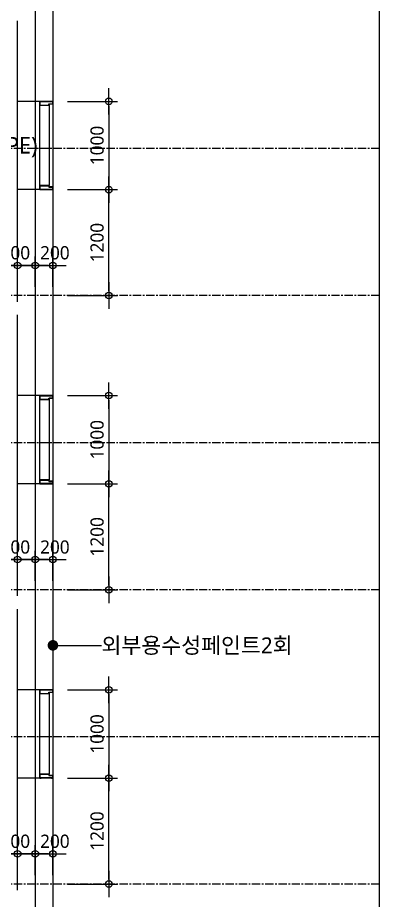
# Model space of a CAD drawing. Header units: millimetres. Extents: x -65167 to 413267, y -17142 to 66587.
# Drawn here: x 276117 to 280217, y 37407 to 47407 of the extents above; entities that cross this region are included whole.
import ezdxf
from ezdxf.enums import TextEntityAlignment as Align

# ---------------------------------------------------------------- set-up
doc = ezdxf.new("R2010")
doc.units = ezdxf.units.MM
doc.header["$LTSCALE"] = 75
doc.header["$MEASUREMENT"] = 0
doc.header["$PDSIZE"] = -10
doc.linetypes.add('CENTER', pattern=[2, 1.25, -0.25, 0.25, -0.25])
doc.layers.get('0').update_dxf_attribs({"linetype": 'CONTINUOUS'})
doc.layers.get('Defpoints').update_dxf_attribs({"color": 171, "linetype": 'CONTINUOUS'})
for name, color, linetype in [('CEN(ST)', 1, 'CENTER'), ('CON', 2, 'CONTINUOUS'), ('DOOR', 4, 'CONTINUOUS'), ('NDIM', 7, 'CONTINUOUS'), ('stair-hand', 252, 'CONTINUOUS'), ('TEXT(MIN)', 7, 'CONTINUOUS'), ('TEXT(노트)', 7, 'CONTINUOUS')]:
    doc.layers.add(name, color=color, linetype=linetype)
doc.styles.add('CGS', font='cgse', dxfattribs={"bigfont": 'cgs'})
doc.styles.add('나눔바른고딕', font='NanumBarunGothic.ttf')
doc.dimstyles.new('NDIM 1200', dxfattribs={"dimscale": 75, "dimtxt": 3, "dimasz": 1, "dimexe": 2, "dimexo": 2, "dimgap": 1, "dimtad": 1, "dimdec": 0, "dimdsep": 46, "dimtxsty": 'CGS', "dimblk": 'DOT0', "dimcen": 1, "dimdle": 8, "dimclrd": 256, "dimclre": 256, "dimclrt": 256, "dimadec": 0, "dimazin": 0, "dimtfac": 1, "dimtdec": 0, "dimtix": 1, "dimtmove": 2, "dimatfit": 3, "dimldrblk": 'DOT0', "dimfxl": 1, "dimtolj": 1, "dimtzin": 0, "dimlwd": -1, "dimlwe": -1, "dimarcsym": 0})

# ---------------------------------------------------------------- blocks, each defined once
blk = doc.blocks.new('A$C547E5452')
at = {"layer": 'DOOR'}
for p, q in [((0, -31.6), (0, -971.6)), ((44, -46.6), (44, -956.6)), ((150, -956.6), (150, -46.6))]:
    blk.add_line(p, q, dxfattribs=at)
for points in [[(150, -1.6), (133.5, -1.6), (133.5, -3.2), (148.4, -3.2), (148.4, -45), (45.6, -45), (45.6, -30), (1.6, -30), (1.6, -3.2), (16.5, -3.2), (16.5, -1.6), (0, -1.6), (0, -31.6), (44, -31.6), (44, -46.6), (150, -46.6)], [(9.5, -3.2), (9.5, -4.8), (140.4, -4.8), (140.4, -3.2)], [(150, -1001.6), (133.5, -1001.6), (133.5, -1000), (148.4, -1000), (148.4, -958.2), (45.6, -958.2), (45.6, -973.2), (1.6, -973.2), (1.6, -1000), (16.5, -1000), (16.5, -1001.6), (0, -1001.6), (0, -971.6), (44, -971.6), (44, -956.6), (150, -956.6)], [(9.5, -1000), (9.5, -998.4), (140.4, -998.4), (140.4, -1000)]]:
    blk.add_lwpolyline(points, close=True, dxfattribs=at)
blk = doc.blocks.new('DOT0')
blk.add_line((-3, 0), (3, 0))
at = {"color": 6}
blk.add_circle((0, 0), 0.75, dxfattribs=at)
blk = doc.blocks.new('*D1130')
at = {"layer": 'Defpoints', "color": 0, "ltscale": 0.4, "transparency": 16777216}
for p in [(276117.1, 37933.5), (274817.1, 37591.7), (276117.1, 37591.7)]:
    blk.add_point(p, dxfattribs=at)
at = {"layer": 'NDIM', "ltscale": 0.4, "transparency": 16777216}
for p, q in [((274817.1, 37691.7), (274817.1, 38033.5)), ((276117.1, 37691.7), (276117.1, 38033.5)), ((274867.1, 37933.5), (276067.1, 37933.5))]:
    blk.add_line(p, q, dxfattribs=at)
at = {"layer": 'NDIM', "ltscale": 0.4, "transparency": 16777216, "xscale": 50, "yscale": 50, "zscale": 50, "rotation": 180}
blk.add_blockref('DOT0', (274817.1, 37933.5), dxfattribs=at)
at = {"layer": 'NDIM', "ltscale": 0.4, "transparency": 16777216, "xscale": 50, "yscale": 50, "zscale": 50}
blk.add_blockref('DOT0', (276117.1, 37933.5), dxfattribs=at)
at = {"layer": 'NDIM', "ltscale": 0.4, "transparency": 16777216, "insert": (275467.1, 38065), "char_height": 150, "attachment_point": 5, "style": '나눔바른고딕'}
blk.add_mtext('\\A1;1300', dxfattribs=at)
blk = doc.blocks.new('*D1126')
at = {"layer": 'Defpoints', "color": 0, "ltscale": 0.4, "transparency": 16777216}
for p in [(276117.1, 37933.5), (276117.1, 37591.7), (276317.1, 37591.7)]:
    blk.add_point(p, dxfattribs=at)
at = {"layer": 'NDIM', "ltscale": 0.4, "transparency": 16777216}
for p, q in [((276117.1, 37691.7), (276117.1, 38033.5)), ((276317.1, 37691.7), (276317.1, 38033.5)), ((276267.1, 37933.5), (276167.1, 37933.5))]:
    blk.add_line(p, q, dxfattribs=at)
at = {"layer": 'NDIM', "ltscale": 0.4, "transparency": 16777216, "xscale": 50, "yscale": 50, "zscale": 50, "rotation": 180}
blk.add_blockref('DOT0', (276117.1, 37933.5), dxfattribs=at)
at = {"layer": 'NDIM', "ltscale": 0.4, "transparency": 16777216, "xscale": 50, "yscale": 50, "zscale": 50}
blk.add_blockref('DOT0', (276317.1, 37933.5), dxfattribs=at)
at = {"layer": 'NDIM', "ltscale": 0.4, "transparency": 16777216, "insert": (276091, 38075.3), "char_height": 150, "attachment_point": 5, "style": '나눔바른고딕'}
blk.add_mtext('\\A1;200', dxfattribs=at)
blk = doc.blocks.new('*D1127')
at = {"layer": 'Defpoints', "color": 0, "ltscale": 0.4, "transparency": 16777216}
for p in [(276517.1, 37933.5), (276317.1, 37591.7), (276517.1, 37591.7)]:
    blk.add_point(p, dxfattribs=at)
at = {"layer": 'NDIM', "ltscale": 0.4, "transparency": 16777216}
for p, q in [((276317.1, 37691.7), (276317.1, 38033.5)), ((276517.1, 37691.7), (276517.1, 38033.5)), ((276367.1, 37933.5), (276467.1, 37933.5))]:
    blk.add_line(p, q, dxfattribs=at)
at = {"layer": 'NDIM', "ltscale": 0.4, "transparency": 16777216, "xscale": 50, "yscale": 50, "zscale": 50, "rotation": 180}
blk.add_blockref('DOT0', (276317.1, 37933.5), dxfattribs=at)
at = {"layer": 'NDIM', "ltscale": 0.4, "transparency": 16777216, "xscale": 50, "yscale": 50, "zscale": 50}
blk.add_blockref('DOT0', (276517.1, 37933.5), dxfattribs=at)
at = {"layer": 'NDIM', "ltscale": 0.4, "transparency": 16777216, "insert": (276539.1, 38075.3), "char_height": 150, "attachment_point": 5, "style": '나눔바른고딕'}
blk.add_mtext('\\A1;200', dxfattribs=at)
blk = doc.blocks.new('*D1137')
at = {"layer": 'Defpoints', "color": 0, "ltscale": 0.4, "transparency": 16777216}
for p in [(276117.1, 41266.8), (274817.1, 40925), (276117.1, 40925)]:
    blk.add_point(p, dxfattribs=at)
at = {"layer": 'NDIM', "ltscale": 0.4, "transparency": 16777216}
for p, q in [((274817.1, 41025), (274817.1, 41366.8)), ((276117.1, 41025), (276117.1, 41366.8)), ((274867.1, 41266.8), (276067.1, 41266.8))]:
    blk.add_line(p, q, dxfattribs=at)
at = {"layer": 'NDIM', "ltscale": 0.4, "transparency": 16777216, "xscale": 50, "yscale": 50, "zscale": 50, "rotation": 180}
blk.add_blockref('DOT0', (274817.1, 41266.8), dxfattribs=at)
at = {"layer": 'NDIM', "ltscale": 0.4, "transparency": 16777216, "xscale": 50, "yscale": 50, "zscale": 50}
blk.add_blockref('DOT0', (276117.1, 41266.8), dxfattribs=at)
at = {"layer": 'NDIM', "ltscale": 0.4, "transparency": 16777216, "insert": (275467.1, 41398.3), "char_height": 150, "attachment_point": 5, "style": '나눔바른고딕'}
blk.add_mtext('\\A1;1300', dxfattribs=at)
blk = doc.blocks.new('*D1133')
at = {"layer": 'Defpoints', "color": 0, "ltscale": 0.4, "transparency": 16777216}
for p in [(276117.1, 41266.8), (276117.1, 40925), (276317.1, 40925)]:
    blk.add_point(p, dxfattribs=at)
at = {"layer": 'NDIM', "ltscale": 0.4, "transparency": 16777216}
for p, q in [((276117.1, 41025), (276117.1, 41366.8)), ((276317.1, 41025), (276317.1, 41366.8)), ((276267.1, 41266.8), (276167.1, 41266.8))]:
    blk.add_line(p, q, dxfattribs=at)
at = {"layer": 'NDIM', "ltscale": 0.4, "transparency": 16777216, "xscale": 50, "yscale": 50, "zscale": 50, "rotation": 180}
blk.add_blockref('DOT0', (276117.1, 41266.8), dxfattribs=at)
at = {"layer": 'NDIM', "ltscale": 0.4, "transparency": 16777216, "xscale": 50, "yscale": 50, "zscale": 50}
blk.add_blockref('DOT0', (276317.1, 41266.8), dxfattribs=at)
at = {"layer": 'NDIM', "ltscale": 0.4, "transparency": 16777216, "insert": (276091, 41408.6), "char_height": 150, "attachment_point": 5, "style": '나눔바른고딕'}
blk.add_mtext('\\A1;200', dxfattribs=at)
blk = doc.blocks.new('*D1134')
at = {"layer": 'Defpoints', "color": 0, "ltscale": 0.4, "transparency": 16777216}
for p in [(276517.1, 41266.8), (276317.1, 40925), (276517.1, 40925)]:
    blk.add_point(p, dxfattribs=at)
at = {"layer": 'NDIM', "ltscale": 0.4, "transparency": 16777216}
for p, q in [((276317.1, 41025), (276317.1, 41366.8)), ((276517.1, 41025), (276517.1, 41366.8)), ((276367.1, 41266.8), (276467.1, 41266.8))]:
    blk.add_line(p, q, dxfattribs=at)
at = {"layer": 'NDIM', "ltscale": 0.4, "transparency": 16777216, "xscale": 50, "yscale": 50, "zscale": 50, "rotation": 180}
blk.add_blockref('DOT0', (276317.1, 41266.8), dxfattribs=at)
at = {"layer": 'NDIM', "ltscale": 0.4, "transparency": 16777216, "xscale": 50, "yscale": 50, "zscale": 50}
blk.add_blockref('DOT0', (276517.1, 41266.8), dxfattribs=at)
at = {"layer": 'NDIM', "ltscale": 0.4, "transparency": 16777216, "insert": (276539.1, 41408.6), "char_height": 150, "attachment_point": 5, "style": '나눔바른고딕'}
blk.add_mtext('\\A1;200', dxfattribs=at)
blk = doc.blocks.new('*D1144')
at = {"layer": 'Defpoints', "color": 0, "ltscale": 0.4, "transparency": 16777216}
for p in [(276117.1, 44600.1), (274817.1, 44258.3), (276117.1, 44258.3)]:
    blk.add_point(p, dxfattribs=at)
at = {"layer": 'NDIM', "ltscale": 0.4, "transparency": 16777216}
for p, q in [((274817.1, 44358.3), (274817.1, 44700.1)), ((276117.1, 44358.3), (276117.1, 44700.1)), ((274867.1, 44600.1), (276067.1, 44600.1))]:
    blk.add_line(p, q, dxfattribs=at)
at = {"layer": 'NDIM', "ltscale": 0.4, "transparency": 16777216, "xscale": 50, "yscale": 50, "zscale": 50, "rotation": 180}
blk.add_blockref('DOT0', (274817.1, 44600.1), dxfattribs=at)
at = {"layer": 'NDIM', "ltscale": 0.4, "transparency": 16777216, "xscale": 50, "yscale": 50, "zscale": 50}
blk.add_blockref('DOT0', (276117.1, 44600.1), dxfattribs=at)
at = {"layer": 'NDIM', "ltscale": 0.4, "transparency": 16777216, "insert": (275467.1, 44731.7), "char_height": 150, "attachment_point": 5, "style": '나눔바른고딕'}
blk.add_mtext('\\A1;1300', dxfattribs=at)
blk = doc.blocks.new('*D1140')
at = {"layer": 'Defpoints', "color": 0, "ltscale": 0.4, "transparency": 16777216}
for p in [(276117.1, 44600.1), (276117.1, 44258.3), (276317.1, 44258.3)]:
    blk.add_point(p, dxfattribs=at)
at = {"layer": 'NDIM', "ltscale": 0.4, "transparency": 16777216}
for p, q in [((276117.1, 44358.3), (276117.1, 44700.1)), ((276317.1, 44358.3), (276317.1, 44700.1)), ((276267.1, 44600.1), (276167.1, 44600.1))]:
    blk.add_line(p, q, dxfattribs=at)
at = {"layer": 'NDIM', "ltscale": 0.4, "transparency": 16777216, "xscale": 50, "yscale": 50, "zscale": 50, "rotation": 180}
blk.add_blockref('DOT0', (276117.1, 44600.1), dxfattribs=at)
at = {"layer": 'NDIM', "ltscale": 0.4, "transparency": 16777216, "xscale": 50, "yscale": 50, "zscale": 50}
blk.add_blockref('DOT0', (276317.1, 44600.1), dxfattribs=at)
at = {"layer": 'NDIM', "ltscale": 0.4, "transparency": 16777216, "insert": (276091, 44742), "char_height": 150, "attachment_point": 5, "style": '나눔바른고딕'}
blk.add_mtext('\\A1;200', dxfattribs=at)
blk = doc.blocks.new('*D1141')
at = {"layer": 'Defpoints', "color": 0, "ltscale": 0.4, "transparency": 16777216}
for p in [(276517.1, 44600.1), (276317.1, 44258.3), (276517.1, 44258.3)]:
    blk.add_point(p, dxfattribs=at)
at = {"layer": 'NDIM', "ltscale": 0.4, "transparency": 16777216}
for p, q in [((276317.1, 44358.3), (276317.1, 44700.1)), ((276517.1, 44358.3), (276517.1, 44700.1)), ((276367.1, 44600.1), (276467.1, 44600.1))]:
    blk.add_line(p, q, dxfattribs=at)
at = {"layer": 'NDIM', "ltscale": 0.4, "transparency": 16777216, "xscale": 50, "yscale": 50, "zscale": 50, "rotation": 180}
blk.add_blockref('DOT0', (276317.1, 44600.1), dxfattribs=at)
at = {"layer": 'NDIM', "ltscale": 0.4, "transparency": 16777216, "xscale": 50, "yscale": 50, "zscale": 50}
blk.add_blockref('DOT0', (276517.1, 44600.1), dxfattribs=at)
at = {"layer": 'NDIM', "ltscale": 0.4, "transparency": 16777216, "insert": (276539.1, 44742), "char_height": 150, "attachment_point": 5, "style": '나눔바른고딕'}
blk.add_mtext('\\A1;200', dxfattribs=at)
blk = doc.blocks.new('*D1161')
at = {"layer": 'Defpoints', "color": 0, "ltscale": 0.4, "transparency": 16777216}
for p in [(276581.5, 38791.7), (277149.6, 38791.7), (276581.5, 37591.7)]:
    blk.add_point(p, dxfattribs=at)
at = {"layer": 'NDIM', "ltscale": 0.4, "transparency": 16777216}
for p, q in [((276681.5, 38791.7), (277249.6, 38791.7)), ((277149.6, 37641.7), (277149.6, 38741.7)), ((276681.5, 37591.7), (277249.6, 37591.7))]:
    blk.add_line(p, q, dxfattribs=at)
at = {"layer": 'NDIM', "ltscale": 0.4, "transparency": 16777216, "xscale": 50, "yscale": 50, "zscale": 50}
for p, rotation in [((277149.6, 38791.7), 90), ((277149.6, 37591.7), 270)]:
    blk.add_blockref('DOT0', p, dxfattribs=dict(at, rotation=rotation))
at = {"layer": 'NDIM', "ltscale": 0.4, "transparency": 16777216, "insert": (277018.1, 38191.7), "char_height": 150, "attachment_point": 5, "rotation": 90, "style": '나눔바른고딕'}
blk.add_mtext('\\A1;1200', dxfattribs=at)
blk = doc.blocks.new('*D1162')
at = {"layer": 'Defpoints', "color": 0, "ltscale": 0.4, "transparency": 16777216}
for p in [(276581.5, 39791.7), (276581.5, 38791.7), (277149.6, 38791.7)]:
    blk.add_point(p, dxfattribs=at)
at = {"layer": 'NDIM', "ltscale": 0.4, "transparency": 16777216}
for p, q in [((276681.5, 39791.7), (277249.6, 39791.7)), ((277149.6, 39741.7), (277149.6, 38841.7)), ((276681.5, 38791.7), (277249.6, 38791.7))]:
    blk.add_line(p, q, dxfattribs=at)
at = {"layer": 'NDIM', "ltscale": 0.4, "transparency": 16777216, "xscale": 50, "yscale": 50, "zscale": 50}
for p, rotation in [((277149.6, 39791.7), 90), ((277149.6, 38791.7), 270)]:
    blk.add_blockref('DOT0', p, dxfattribs=dict(at, rotation=rotation))
at = {"layer": 'NDIM', "ltscale": 0.4, "transparency": 16777216, "insert": (277018.1, 39291.7), "char_height": 150, "attachment_point": 5, "rotation": 90, "style": '나눔바른고딕'}
blk.add_mtext('\\A1;1000', dxfattribs=at)
blk = doc.blocks.new('*D1163')
at = {"layer": 'Defpoints', "color": 0, "ltscale": 0.4, "transparency": 16777216}
for p in [(276581.5, 42125), (277149.6, 42125), (276581.5, 40925)]:
    blk.add_point(p, dxfattribs=at)
at = {"layer": 'NDIM', "ltscale": 0.4, "transparency": 16777216}
for p, q in [((276681.5, 42125), (277249.6, 42125)), ((277149.6, 40975), (277149.6, 42075)), ((276681.5, 40925), (277249.6, 40925))]:
    blk.add_line(p, q, dxfattribs=at)
at = {"layer": 'NDIM', "ltscale": 0.4, "transparency": 16777216, "xscale": 50, "yscale": 50, "zscale": 50}
for p, rotation in [((277149.6, 42125), 90), ((277149.6, 40925), 270)]:
    blk.add_blockref('DOT0', p, dxfattribs=dict(at, rotation=rotation))
at = {"layer": 'NDIM', "ltscale": 0.4, "transparency": 16777216, "insert": (277018.1, 41525), "char_height": 150, "attachment_point": 5, "rotation": 90, "style": '나눔바른고딕'}
blk.add_mtext('\\A1;1200', dxfattribs=at)
blk = doc.blocks.new('*D1164')
at = {"layer": 'Defpoints', "color": 0, "ltscale": 0.4, "transparency": 16777216}
for p in [(276581.5, 43125), (276581.5, 42125), (277149.6, 42125)]:
    blk.add_point(p, dxfattribs=at)
at = {"layer": 'NDIM', "ltscale": 0.4, "transparency": 16777216}
for p, q in [((276681.5, 43125), (277249.6, 43125)), ((277149.6, 43075), (277149.6, 42175)), ((276681.5, 42125), (277249.6, 42125))]:
    blk.add_line(p, q, dxfattribs=at)
at = {"layer": 'NDIM', "ltscale": 0.4, "transparency": 16777216, "xscale": 50, "yscale": 50, "zscale": 50}
for p, rotation in [((277149.6, 43125), 90), ((277149.6, 42125), 270)]:
    blk.add_blockref('DOT0', p, dxfattribs=dict(at, rotation=rotation))
at = {"layer": 'NDIM', "ltscale": 0.4, "transparency": 16777216, "insert": (277018.1, 42625), "char_height": 150, "attachment_point": 5, "rotation": 90, "style": '나눔바른고딕'}
blk.add_mtext('\\A1;1000', dxfattribs=at)
blk = doc.blocks.new('*D1165')
at = {"layer": 'Defpoints', "color": 0, "ltscale": 0.4, "transparency": 16777216}
for p in [(276581.5, 45458.3), (277149.6, 45458.3), (276581.5, 44258.3)]:
    blk.add_point(p, dxfattribs=at)
at = {"layer": 'NDIM', "ltscale": 0.4, "transparency": 16777216}
for p, q in [((276681.5, 45458.3), (277249.6, 45458.3)), ((277149.6, 44308.3), (277149.6, 45408.3)), ((276681.5, 44258.3), (277249.6, 44258.3))]:
    blk.add_line(p, q, dxfattribs=at)
at = {"layer": 'NDIM', "ltscale": 0.4, "transparency": 16777216, "xscale": 50, "yscale": 50, "zscale": 50}
for p, rotation in [((277149.6, 45458.3), 90), ((277149.6, 44258.3), 270)]:
    blk.add_blockref('DOT0', p, dxfattribs=dict(at, rotation=rotation))
at = {"layer": 'NDIM', "ltscale": 0.4, "transparency": 16777216, "insert": (277018.1, 44858.3), "char_height": 150, "attachment_point": 5, "rotation": 90, "style": '나눔바른고딕'}
blk.add_mtext('\\A1;1200', dxfattribs=at)
blk = doc.blocks.new('*D1166')
at = {"layer": 'Defpoints', "color": 0, "ltscale": 0.4, "transparency": 16777216}
for p in [(276581.5, 46458.3), (276581.5, 45458.3), (277149.6, 45458.3)]:
    blk.add_point(p, dxfattribs=at)
at = {"layer": 'NDIM', "ltscale": 0.4, "transparency": 16777216}
for p, q in [((276681.5, 46458.3), (277249.6, 46458.3)), ((277149.6, 46408.3), (277149.6, 45508.3)), ((276681.5, 45458.3), (277249.6, 45458.3))]:
    blk.add_line(p, q, dxfattribs=at)
at = {"layer": 'NDIM', "ltscale": 0.4, "transparency": 16777216, "xscale": 50, "yscale": 50, "zscale": 50}
for p, rotation in [((277149.6, 46458.3), 90), ((277149.6, 45458.3), 270)]:
    blk.add_blockref('DOT0', p, dxfattribs=dict(at, rotation=rotation))
at = {"layer": 'NDIM', "ltscale": 0.4, "transparency": 16777216, "insert": (277018.1, 45958.3), "char_height": 150, "attachment_point": 5, "rotation": 90, "style": '나눔바른고딕'}
blk.add_mtext('\\A1;1000', dxfattribs=at)

msp = doc.modelspace()

# ---------------------------------------------------------------- linework, layer by layer
at = {"layer": 'CEN(ST)', "ltscale": 10000}
msp.add_line((276317.1, 54495.8), (276317.1, 9916.1), dxfattribs=at)
at = {"layer": 'CEN(ST)'}
for p, q in [((280217.1, 45925), (258801.9, 45925)), ((280217.1, 44258.3), (274559.6, 44258.3)), ((280217.1, 42591.6), (270017.1, 42591.6)), ((280217.1, 40925), (274559.6, 40925)), ((280217.1, 39258.3), (270017.1, 39258.3)), ((280217.1, 37591.7), (274559.6, 37591.7))]:
    msp.add_line(p, q, dxfattribs=at)
at = {"layer": 'CON', "ltscale": 1000}
for p, q in [((276117.1, 46458.3), (276117.1, 47371.7)), ((276117.1, 44188.3), (276117.1, 45458.3))]:
    msp.add_line(p, q, dxfattribs=at)
at = {"layer": 'CON', "ltscale": 10000}
for p, q in [((276517.1, 46458.3), (276117.1, 46458.3)), ((276517.1, 45458.3), (276117.1, 45458.3)), ((276117.1, 43125), (276117.1, 44038.3)), ((276117.1, 40855), (276117.1, 42125)), ((276517.1, 42125), (276117.1, 42125)), ((276117.1, 39791.7), (276117.1, 40705)), ((276517.1, 39791.7), (276117.1, 39791.7)), ((276117.1, 37521.7), (276117.1, 38791.7)), ((276517.1, 38791.7), (276117.1, 38791.7))]:
    msp.add_line(p, q, dxfattribs=at)
for points in [[(276517.1, 48791.7), (276517.1, 46458.3)], [(276517.1, 45458.3), (276517.1, 43125), (276117.1, 43125)], [(276517.1, 42125), (276517.1, 39791.7)], [(276517.1, 38791.7), (276517.1, 36458.3)]]:
    msp.add_lwpolyline(points, dxfattribs=at)
at = {"layer": 'Defpoints', "ltscale": 1000}
msp.add_lwpolyline([(258801.9, 54495.8), (258801.9, 9916.1), (280217.1, 9916.1), (280217.1, 54495.8)], dxfattribs=at)
at = {"layer": 'stair-hand', "ltscale": 10000}
for p, q in [((276117.1, 45458.3), (276117.1, 46458.3)), ((276117.1, 42125), (276117.1, 43125)), ((276117.1, 38791.7), (276117.1, 39791.7))]:
    msp.add_line(p, q, dxfattribs=at)

# ---------------------------------------------------------------- block references
at = {"xscale": -1}
for p in [(276517.1, 46459.9), (276517.1, 43126.6), (276517.1, 39793.3)]:
    msp.add_blockref('A$C547E5452', p, dxfattribs=at)

# ---------------------------------------------------------------- texts
at = {"layer": 'TEXT(MIN)', "style": '나눔바른고딕'}
msp.add_text('외부용수성페인트2회', height=180, dxfattribs=at).set_placement((277067.1, 40295.6), align=Align.MIDDLE_LEFT)
at = {"layer": 'TEXT(노트)', "style": '나눔바른고딕'}
msp.add_text('난간설치(A TYPE)', height=187.5, dxfattribs=at).set_placement((276342.2, 45961.2), align=Align.MIDDLE_RIGHT)

# ---------------------------------------------------------------- dimensions: what is measured, and where the dimension line sits
at = {"layer": 'NDIM', "ltscale": 0.4}
for base, p1, p2, angle, picture, middle in [((277149.6, 45458.3), (276581.5, 46458.3), (276581.5, 45458.3), 270, '*D1166', (277018.1, 45958.3)), ((277149.6, 45458.3), (276581.5, 44258.3), (276581.5, 45458.3), 90, '*D1165', (277018.1, 44858.3)), ((277149.6, 42125), (276581.5, 43125), (276581.5, 42125), 270, '*D1164', (277018.1, 42625)), ((277149.6, 42125), (276581.5, 40925), (276581.5, 42125), 90, '*D1163', (277018.1, 41525)), ((277149.6, 38791.7), (276581.5, 39791.7), (276581.5, 38791.7), 270, '*D1162', (277018.1, 39291.7)), ((277149.6, 38791.7), (276581.5, 37591.7), (276581.5, 38791.7), 90, '*D1161', (277018.1, 38191.7))]:
    dim = msp.add_linear_dim(base=base, p1=p1, p2=p2, angle=angle, dimstyle='NDIM 1200', override={"dimscale": 50, "dimtxsty": '나눔바른고딕'}, dxfattribs=at)
    dim.commit()
    dim.dimension.update_dxf_attribs({"geometry": picture, "text_midpoint": middle})
for base, p1, p2, picture, middle in [((276117.1, 44600.1), (274817.1, 44258.3), (276117.1, 44258.3), '*D1144', (275467.1, 44731.7)), ((276117.1, 41266.8), (274817.1, 40925), (276117.1, 40925), '*D1137', (275467.1, 41398.3)), ((276117.1, 37933.5), (274817.1, 37591.7), (276117.1, 37591.7), '*D1130', (275467.1, 38065))]:
    dim = msp.add_linear_dim(base=base, p1=p1, p2=p2, dimstyle='NDIM 1200', override={"dimscale": 50, "dimtxsty": '나눔바른고딕'}, dxfattribs=at)
    dim.commit()
    dim.dimension.update_dxf_attribs({"geometry": picture, "text_midpoint": middle})
for base, p1, p2, picture, middle in [((276117.1, 44600.1), (276317.1, 44258.3), (276117.1, 44258.3), '*D1140', (276091, 44742)), ((276117.1, 41266.8), (276317.1, 40925), (276117.1, 40925), '*D1133', (276091, 41408.6)), ((276117.1, 37933.5), (276317.1, 37591.7), (276117.1, 37591.7), '*D1126', (276091, 38075.3))]:
    dim = msp.add_linear_dim(base=base, p1=p1, p2=p2, angle=180, dimstyle='NDIM 1200', override={"dimscale": 50, "dimtxsty": '나눔바른고딕'}, dxfattribs=at)
    dim.commit()
    dim.dimension.update_dxf_attribs({"geometry": picture, "text_midpoint": middle, "dimtype": 160})
for base, p1, p2, picture, middle in [((276517.1, 44600.1), (276317.1, 44258.3), (276517.1, 44258.3), '*D1141', (276539.1, 44742)), ((276517.1, 41266.8), (276317.1, 40925), (276517.1, 40925), '*D1134', (276539.1, 41408.6)), ((276517.1, 37933.5), (276317.1, 37591.7), (276517.1, 37591.7), '*D1127', (276539.1, 38075.3))]:
    dim = msp.add_linear_dim(base=base, p1=p1, p2=p2, dimstyle='NDIM 1200', override={"dimscale": 50, "dimtxsty": '나눔바른고딕'}, dxfattribs=at)
    dim.commit()
    dim.dimension.update_dxf_attribs({"geometry": picture, "text_midpoint": middle, "dimtype": 160})

# ---------------------------------------------------------------- leaders
at = {"layer": 'NDIM', "ltscale": 10000}
msp.add_leader([(276517.1, 40295.6), (277067.1, 40295.6)], dimstyle='NDIM 1200', override={"dimscale": 120, "dimasz": 1, "dimgap": 1, "dimtad": 0, "dimldrblk": 'Dot'}, dxfattribs=at)

doc.saveas('drawing.dxf')
